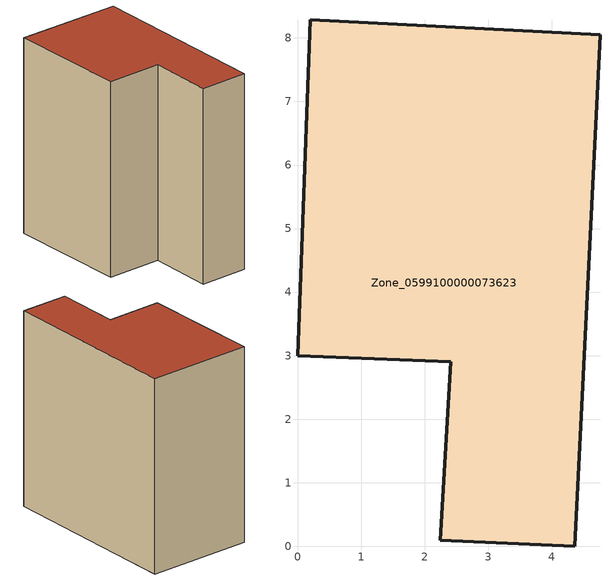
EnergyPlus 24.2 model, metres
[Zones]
Zone_0599100000073623
 floor ground (C_G): 2.25,0.09 2.41,2.9 0,3 0.2,8.29 4.76,8.05 4.36,0 z0.11
 wall outside (C_F): 2.41,2.9 2.25,0.09 4.36,0 4.76,8.05 0.2,8.29 0,3 2.41,2.9 z0.11:8.61
 roof outside (C_R): 0.2,8.29 0,3 2.41,2.9 2.25,0.09 4.36,0 4.76,8.05 z8.61
[BUILDING]
Pand.0599100000073623: North Axis=0; Terrain=City; Loads Convergence Tolerance Value=0.04; Temperature Convergence Tolerance Value=0.4; Solar Distribution=FullExterior; Maximum Number of Warmup Days=25; Minimum Number of Warmup Days=1
[Site:Location]
Rotterdam.The.Hague.AP_ZH_NLD Design_Conditions: Latitude=51.96; Longitude=4.45; Time Zone=1; Elevation=-4.5
[SITE:GROUNDTEMPERATURE:BUILDINGSURFACE]
18, 18, 18, 18, 18, 18, 18, 18, 18, 18, 18, 18
[MATERIAL] Thermal Absorptance=0.9; Solar Absorptance=0.7; Visible Absorptance=0.7
Name | Roughness | Thickness | Conductivity | Density | Specific Heat
G.TI.1946 | MediumSmooth | 0.15 | 1 | 540 | 1210
F.TI.1946 | Rough | 0.3 | 0.857143 | 1920 | 840
R.TI.1946 | MediumRough | 0.2 | 0.1 | 1500 | 1000
[CONSTRUCTION]
C_G: G.TI.1946
C_F: F.TI.1946
C_R: R.TI.1946
[ZONE]
Zone_0599100000073623: Type=1; Multiplier=1; Ceiling Height=Autocalculate; Volume=Autocalculate; Floor Area=autocalculate; Part of Total Floor Area=Yes
[ZONEINFILTRATION:DESIGNFLOWRATE]
Infil_Zone_0599100000073623: Zone or ZoneList or Space or SpaceList=Zone_0599100000073623; Schedule=AlwaysOn; Design Flow Rate Calculation Method=Flow/Area; Flow Rate per Floor Area=0.003; Constant Term Coefficient=1; Temperature Term Coefficient=0; Velocity Term Coefficient=0; Velocity Squared Term Coefficient=0
[HVACTEMPLATE:ZONE:IDEALLOADSAIRSYSTEM]
Zone_0599100000073623: Maximum Heating Supply Air Temperature=50; Minimum Cooling Supply Air Temperature=13; Maximum Heating Supply Air Humidity Ratio=0.0156; Minimum Cooling Supply Air Humidity Ratio=0.0077; Heating Limit=NoLimit; Cooling Limit=NoLimit; Dehumidification Control Type=ConstantSensibleHeatRatio; Cooling Sensible Heat Ratio=0.7; Dehumidification Setpoint=60; Humidification Control Type=None; Humidification Setpoint=30; Outdoor Air Method=None; Outdoor Air Flow Rate per Person=0.00944; Outdoor Air Flow Rate per Zone Floor Area=0; Outdoor Air Flow Rate per Zone=0; Demand Controlled Ventilation Type=None; Outdoor Air Economizer Type=NoEconomizer; Heat Recovery Type=None; Sensible Heat Recovery Effectiveness=0.7; Latent Heat Recovery Effectiveness=0.65
[ZONECONTROL:THERMOSTAT]
ThermostatControl_Zone_0599100000073623: Zone or ZoneList=Zone_0599100000073623; Control Type Schedule=DualSetpointControlType; Control 1=Thermostat_Zone_0599100000073623; Temperature Difference Between Cutout And Setpoint=0
[THERMOSTATSETPOINT:DUALSETPOINT]
Thermostat_Zone_0599100000073623: Heating Setpoint Temperature Schedule=HeatingSetpoint_Zone_0599100000073623; Cooling Setpoint Temperature Schedule=CoolingSetpoint_Zone_0599100000073623
[SCHEDULE:COMPACT]
HeatingSetpoint_Zone_0599100000073623: Through: 12/31, For: AllDays, Until: 24:00, 21
CoolingSetpoint_Zone_0599100000073623: Through: 12/31, For: AllDays, Until: 24:00, 24
DualSetpointControlType: Through: 12/31, For: AllDays, Until: 24:00, 4
AlwaysOn: Through: 12/31, For: AllDays, Until: 24:00, 1
